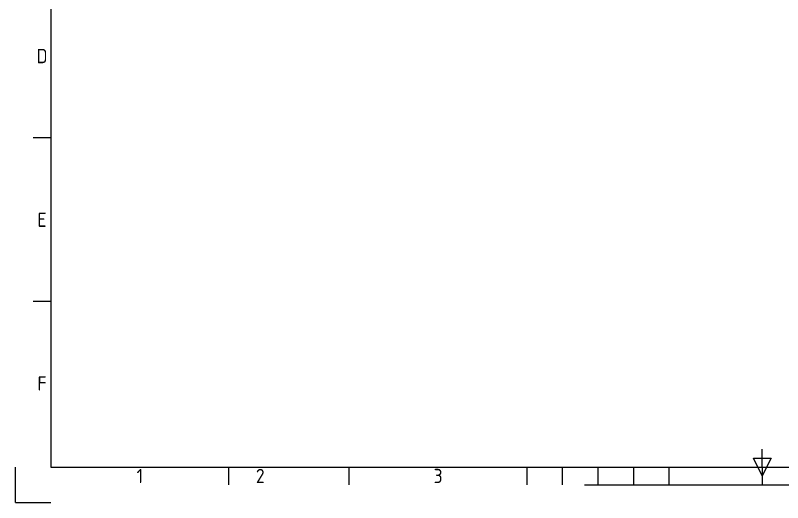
# Model space of a CAD drawing. Extents: x -48968009 to 2588125, y -43922717 to 2.
# Drawn here: x 2522295 to 2537116, y -636355 to -626946 of the extents above; entities that cross this region are included whole.
import ezdxf
from ezdxf.enums import TextEntityAlignment as Align

# ---------------------------------------------------------------- set-up
doc = ezdxf.new("R2010")
doc.units = 0
doc.header["$LTSCALE"] = 1000
doc.header["$MEASUREMENT"] = 0
for name, color, linetype in [('FRAME050', 6, 'CONTINUOUS'), ('FRAME070', 5, 'CONTINUOUS'), ('FRAME200', 8, 'CONTINUOUS')]:
    doc.layers.add(name, color=color, linetype=linetype)
doc.styles.add('ISOCP', font='isocp.shx')

msp = doc.modelspace()

# ---------------------------------------------------------------- linework, layer by layer
at = {"layer": 'FRAME050'}
for p, q in [((2522982.1, -629312.7), (2522638.6, -629312.7)), ((2522982.1, -632473.2), (2522638.6, -632473.2)), ((2536723.2, -635667.9), (2536723.2, -635324.4)), ((2536551.4, -635496.2), (2536895, -635496.2)), ((2536723.2, -635839.7), (2536551.4, -635496.2)), ((2536895, -635496.2), (2536723.2, -635839.7)), ((2526417.4, -636011.5), (2526417.4, -635667.9)), ((2528742.9, -636011.5), (2528742.9, -635667.9)), ((2532178.2, -636011.5), (2532178.2, -635667.9)), ((2532865.2, -636011.5), (2532865.2, -635667.9)), ((2533552.3, -636011.5), (2533552.3, -635667.9)), ((2534239.3, -636011.5), (2534239.3, -635667.9)), ((2534926.4, -636011.5), (2534926.4, -635667.9)), ((2536723.2, -635667.9), (2536723.2, -636011.5)), ((2533287.9, -636011.5), (2540158.5, -636011.5))]:
    msp.add_line(p, q, dxfattribs=at)
at = {"layer": 'FRAME070'}
for p, q in [((2522982.1, -616636.6), (2522982.1, -635667.9)), ((2522982.1, -635667.9), (2550464.3, -635667.9))]:
    msp.add_line(p, q, dxfattribs=at)
at = {"layer": 'FRAME200'}
for q in [(2522295.1, -635667.9), (2522982.1, -636355)]:
    msp.add_line((2522295.1, -636355), q, dxfattribs=at)

# ---------------------------------------------------------------- texts
at = {"layer": 'FRAME050', "style": 'ISOCP'}
for s, p in [('D', (2522810.4, -627732.5)), ('E', (2522810.4, -630892.9)), ('F', (2522810.4, -634053.4)), ('1', (2524699.8, -635839.7)), ('2', (2527025.3, -635839.7)), ('3', (2530460.5, -635839.7))]:
    msp.add_text(s, height=274.8, dxfattribs=at).set_placement(p, align=Align.MIDDLE)

doc.saveas('drawing.dxf')
